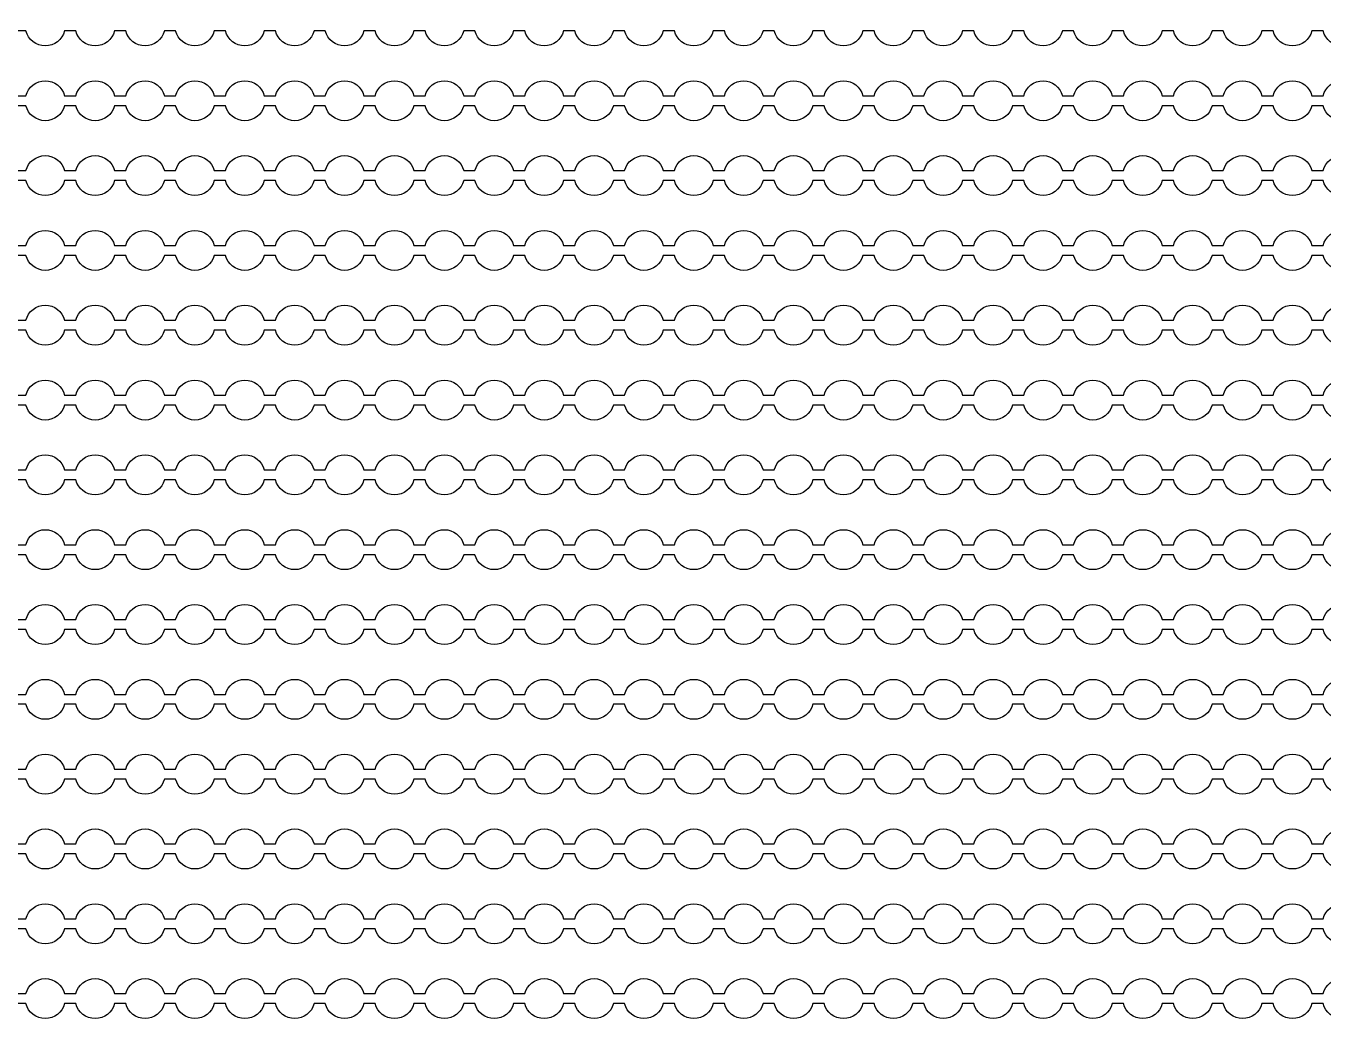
# Model space of a CAD drawing. Extents: x 4056 to 105656, y 4120 to 105720.
# Drawn here: x 62908 to 64208, y 45621 to 46634 of the extents above; entities that cross this region are included whole.
import ezdxf

# ---------------------------------------------------------------- set-up
doc = ezdxf.new("R2010")
doc.units = 13
doc.header["$MEASUREMENT"] = 0
doc.layers.add('Main Layer', color=7, linetype='Continuous', lineweight=0)

msp = doc.modelspace()

# ---------------------------------------------------------------- linework, layer by layer
for points in [[(64246.5, 46628.9, -0.774597), (64207.7, 46628.9), (64196.5, 46628.9, -0.774597), (64157.7, 46628.9), (64146.5, 46628.9, -0.774597), (64107.7, 46628.9), (64096.5, 46628.9, -0.774597), (64057.7, 46628.9), (64046.5, 46628.9, -0.774597), (64007.7, 46628.9), (63996.5, 46628.9, -0.774597), (63957.7, 46628.9), (63946.5, 46628.9, -0.774597), (63907.7, 46628.9), (63896.5, 46628.9, -0.774597), (63857.7, 46628.9), (63846.5, 46628.9, -0.774597), (63807.7, 46628.9), (63796.5, 46628.9, -0.774597), (63757.7, 46628.9), (63746.5, 46628.9, -0.774597), (63707.7, 46628.9), (63696.5, 46628.9, -0.774597), (63657.7, 46628.9), (63646.5, 46628.9, -0.774597), (63607.7, 46628.9), (63596.5, 46628.9, -0.774597), (63557.7, 46628.9), (63546.5, 46628.9, -0.774597), (63507.7, 46628.9), (63496.5, 46628.9, -0.774597), (63457.7, 46628.9), (63446.5, 46628.9, -0.774597), (63407.7, 46628.9), (63396.5, 46628.9, -0.774597), (63357.7, 46628.9), (63346.5, 46628.9, -0.774597), (63307.7, 46628.9), (63296.5, 46628.9, -0.774597), (63257.7, 46628.9), (63246.5, 46628.9, -0.774597), (63207.7, 46628.9), (63196.5, 46628.9, -0.774597), (63157.7, 46628.9), (63146.5, 46628.9, -0.774597), (63107.7, 46628.9), (63096.5, 46628.9, -0.774597), (63057.7, 46628.9), (63046.5, 46628.9, -0.774597), (63007.7, 46628.9), (62996.5, 46628.9, -0.774597), (62957.7, 46628.9), (62946.5, 46628.9, -0.774597), (62907.7, 46628.9), (62896.5, 46628.9, -0.774597)], [(62896.5, 46563.9), (62907.7, 46563.9, -0.774597), (62946.5, 46563.9), (62957.7, 46563.9, -0.774597), (62996.5, 46563.9), (63007.7, 46563.9, -0.774597), (63046.5, 46563.9), (63057.7, 46563.9, -0.774597), (63096.5, 46563.9), (63107.7, 46563.9, -0.774597), (63146.5, 46563.9), (63157.7, 46563.9, -0.774597), (63196.5, 46563.9), (63207.7, 46563.9, -0.774597), (63246.5, 46563.9), (63257.7, 46563.9, -0.774597), (63296.5, 46563.9), (63307.7, 46563.9, -0.774597), (63346.5, 46563.9), (63357.7, 46563.9, -0.774597), (63396.5, 46563.9), (63407.7, 46563.9, -0.774597), (63446.5, 46563.9), (63457.7, 46563.9, -0.774597), (63496.5, 46563.9), (63507.7, 46563.9, -0.774597), (63546.5, 46563.9), (63557.7, 46563.9, -0.774597), (63596.5, 46563.9), (63607.7, 46563.9, -0.774597), (63646.5, 46563.9), (63657.7, 46563.9, -0.774597), (63696.5, 46563.9), (63707.7, 46563.9, -0.774597), (63746.5, 46563.9), (63757.7, 46563.9, -0.774597), (63796.5, 46563.9), (63807.7, 46563.9, -0.774597), (63846.5, 46563.9), (63857.7, 46563.9, -0.774597), (63896.5, 46563.9), (63907.7, 46563.9, -0.774597), (63946.5, 46563.9), (63957.7, 46563.9, -0.774597), (63996.5, 46563.9), (64007.7, 46563.9, -0.774597), (64046.5, 46563.9), (64057.7, 46563.9, -0.774597), (64096.5, 46563.9), (64107.7, 46563.9, -0.774597), (64146.5, 46563.9), (64157.7, 46563.9, -0.774597), (64196.5, 46563.9), (64207.7, 46563.9, -0.774597), (64246.5, 46563.9)], [(64246.5, 46553.9, -0.774597), (64207.7, 46553.9), (64196.5, 46553.9, -0.774597), (64157.7, 46553.9), (64146.5, 46553.9, -0.774597), (64107.7, 46553.9), (64096.5, 46553.9, -0.774597), (64057.7, 46553.9), (64046.5, 46553.9, -0.774597), (64007.7, 46553.9), (63996.5, 46553.9, -0.774597), (63957.7, 46553.9), (63946.5, 46553.9, -0.774597), (63907.7, 46553.9), (63896.5, 46553.9, -0.774597), (63857.7, 46553.9), (63846.5, 46553.9, -0.774597), (63807.7, 46553.9), (63796.5, 46553.9, -0.774597), (63757.7, 46553.9), (63746.5, 46553.9, -0.774597), (63707.7, 46553.9), (63696.5, 46553.9, -0.774597), (63657.7, 46553.9), (63646.5, 46553.9, -0.774597), (63607.7, 46553.9), (63596.5, 46553.9, -0.774597), (63557.7, 46553.9), (63546.5, 46553.9, -0.774597), (63507.7, 46553.9), (63496.5, 46553.9, -0.774597), (63457.7, 46553.9), (63446.5, 46553.9, -0.774597), (63407.7, 46553.9), (63396.5, 46553.9, -0.774597), (63357.7, 46553.9), (63346.5, 46553.9, -0.774597), (63307.7, 46553.9), (63296.5, 46553.9, -0.774597), (63257.7, 46553.9), (63246.5, 46553.9, -0.774597), (63207.7, 46553.9), (63196.5, 46553.9, -0.774597), (63157.7, 46553.9), (63146.5, 46553.9, -0.774597), (63107.7, 46553.9), (63096.5, 46553.9, -0.774597), (63057.7, 46553.9), (63046.5, 46553.9, -0.774597), (63007.7, 46553.9), (62996.5, 46553.9, -0.774597), (62957.7, 46553.9), (62946.5, 46553.9, -0.774597), (62907.7, 46553.9), (62896.5, 46553.9, -0.774597)], [(62896.5, 46488.9), (62907.7, 46488.9, -0.774597), (62946.5, 46488.9), (62957.7, 46488.9, -0.774597), (62996.5, 46488.9), (63007.7, 46488.9, -0.774597), (63046.5, 46488.9), (63057.7, 46488.9, -0.774597), (63096.5, 46488.9), (63107.7, 46488.9, -0.774597), (63146.5, 46488.9), (63157.7, 46488.9, -0.774597), (63196.5, 46488.9), (63207.7, 46488.9, -0.774597), (63246.5, 46488.9), (63257.7, 46488.9, -0.774597), (63296.5, 46488.9), (63307.7, 46488.9, -0.774597), (63346.5, 46488.9), (63357.7, 46488.9, -0.774597), (63396.5, 46488.9), (63407.7, 46488.9, -0.774597), (63446.5, 46488.9), (63457.7, 46488.9, -0.774597), (63496.5, 46488.9), (63507.7, 46488.9, -0.774597), (63546.5, 46488.9), (63557.7, 46488.9, -0.774597), (63596.5, 46488.9), (63607.7, 46488.9, -0.774597), (63646.5, 46488.9), (63657.7, 46488.9, -0.774597), (63696.5, 46488.9), (63707.7, 46488.9, -0.774597), (63746.5, 46488.9), (63757.7, 46488.9, -0.774597), (63796.5, 46488.9), (63807.7, 46488.9, -0.774597), (63846.5, 46488.9), (63857.7, 46488.9, -0.774597), (63896.5, 46488.9), (63907.7, 46488.9, -0.774597), (63946.5, 46488.9), (63957.7, 46488.9, -0.774597), (63996.5, 46488.9), (64007.7, 46488.9, -0.774597), (64046.5, 46488.9), (64057.7, 46488.9, -0.774597), (64096.5, 46488.9), (64107.7, 46488.9, -0.774597), (64146.5, 46488.9), (64157.7, 46488.9, -0.774597), (64196.5, 46488.9), (64207.7, 46488.9, -0.774597), (64246.5, 46488.9)], [(64246.5, 46478.9, -0.774597), (64207.7, 46478.9), (64196.5, 46478.9, -0.774597), (64157.7, 46478.9), (64146.5, 46478.9, -0.774597), (64107.7, 46478.9), (64096.5, 46478.9, -0.774597), (64057.7, 46478.9), (64046.5, 46478.9, -0.774597), (64007.7, 46478.9), (63996.5, 46478.9, -0.774597), (63957.7, 46478.9), (63946.5, 46478.9, -0.774597), (63907.7, 46478.9), (63896.5, 46478.9, -0.774597), (63857.7, 46478.9), (63846.5, 46478.9, -0.774597), (63807.7, 46478.9), (63796.5, 46478.9, -0.774597), (63757.7, 46478.9), (63746.5, 46478.9, -0.774597), (63707.7, 46478.9), (63696.5, 46478.9, -0.774597), (63657.7, 46478.9), (63646.5, 46478.9, -0.774597), (63607.7, 46478.9), (63596.5, 46478.9, -0.774597), (63557.7, 46478.9), (63546.5, 46478.9, -0.774597), (63507.7, 46478.9), (63496.5, 46478.9, -0.774597), (63457.7, 46478.9), (63446.5, 46478.9, -0.774597), (63407.7, 46478.9), (63396.5, 46478.9, -0.774597), (63357.7, 46478.9), (63346.5, 46478.9, -0.774597), (63307.7, 46478.9), (63296.5, 46478.9, -0.774597), (63257.7, 46478.9), (63246.5, 46478.9, -0.774597), (63207.7, 46478.9), (63196.5, 46478.9, -0.774597), (63157.7, 46478.9), (63146.5, 46478.9, -0.774597), (63107.7, 46478.9), (63096.5, 46478.9, -0.774597), (63057.7, 46478.9), (63046.5, 46478.9, -0.774597), (63007.7, 46478.9), (62996.5, 46478.9, -0.774597), (62957.7, 46478.9), (62946.5, 46478.9, -0.774597), (62907.7, 46478.9), (62896.5, 46478.9, -0.774597)], [(62896.5, 46413.9), (62907.7, 46413.9, -0.774597), (62946.5, 46413.9), (62957.7, 46413.9, -0.774597), (62996.5, 46413.9), (63007.7, 46413.9, -0.774597), (63046.5, 46413.9), (63057.7, 46413.9, -0.774597), (63096.5, 46413.9), (63107.7, 46413.9, -0.774597), (63146.5, 46413.9), (63157.7, 46413.9, -0.774597), (63196.5, 46413.9), (63207.7, 46413.9, -0.774597), (63246.5, 46413.9), (63257.7, 46413.9, -0.774597), (63296.5, 46413.9), (63307.7, 46413.9, -0.774597), (63346.5, 46413.9), (63357.7, 46413.9, -0.774597), (63396.5, 46413.9), (63407.7, 46413.9, -0.774597), (63446.5, 46413.9), (63457.7, 46413.9, -0.774597), (63496.5, 46413.9), (63507.7, 46413.9, -0.774597), (63546.5, 46413.9), (63557.7, 46413.9, -0.774597), (63596.5, 46413.9), (63607.7, 46413.9, -0.774597), (63646.5, 46413.9), (63657.7, 46413.9, -0.774597), (63696.5, 46413.9), (63707.7, 46413.9, -0.774597), (63746.5, 46413.9), (63757.7, 46413.9, -0.774597), (63796.5, 46413.9), (63807.7, 46413.9, -0.774597), (63846.5, 46413.9), (63857.7, 46413.9, -0.774597), (63896.5, 46413.9), (63907.7, 46413.9, -0.774597), (63946.5, 46413.9), (63957.7, 46413.9, -0.774597), (63996.5, 46413.9), (64007.7, 46413.9, -0.774597), (64046.5, 46413.9), (64057.7, 46413.9, -0.774597), (64096.5, 46413.9), (64107.7, 46413.9, -0.774597), (64146.5, 46413.9), (64157.7, 46413.9, -0.774597), (64196.5, 46413.9), (64207.7, 46413.9, -0.774597), (64246.5, 46413.9)], [(64246.5, 46403.9, -0.774597), (64207.7, 46403.9), (64196.5, 46403.9, -0.774597), (64157.7, 46403.9), (64146.5, 46403.9, -0.774597), (64107.7, 46403.9), (64096.5, 46403.9, -0.774597), (64057.7, 46403.9), (64046.5, 46403.9, -0.774597), (64007.7, 46403.9), (63996.5, 46403.9, -0.774597), (63957.7, 46403.9), (63946.5, 46403.9, -0.774597), (63907.7, 46403.9), (63896.5, 46403.9, -0.774597), (63857.7, 46403.9), (63846.5, 46403.9, -0.774597), (63807.7, 46403.9), (63796.5, 46403.9, -0.774597), (63757.7, 46403.9), (63746.5, 46403.9, -0.774597), (63707.7, 46403.9), (63696.5, 46403.9, -0.774597), (63657.7, 46403.9), (63646.5, 46403.9, -0.774597), (63607.7, 46403.9), (63596.5, 46403.9, -0.774597), (63557.7, 46403.9), (63546.5, 46403.9, -0.774597), (63507.7, 46403.9), (63496.5, 46403.9, -0.774597), (63457.7, 46403.9), (63446.5, 46403.9, -0.774597), (63407.7, 46403.9), (63396.5, 46403.9, -0.774597), (63357.7, 46403.9), (63346.5, 46403.9, -0.774597), (63307.7, 46403.9), (63296.5, 46403.9, -0.774597), (63257.7, 46403.9), (63246.5, 46403.9, -0.774597), (63207.7, 46403.9), (63196.5, 46403.9, -0.774597), (63157.7, 46403.9), (63146.5, 46403.9, -0.774597), (63107.7, 46403.9), (63096.5, 46403.9, -0.774597), (63057.7, 46403.9), (63046.5, 46403.9, -0.774597), (63007.7, 46403.9), (62996.5, 46403.9, -0.774597), (62957.7, 46403.9), (62946.5, 46403.9, -0.774597), (62907.7, 46403.9), (62896.5, 46403.9, -0.774597)], [(62896.5, 46338.9), (62907.7, 46338.9, -0.774597), (62946.5, 46338.9), (62957.7, 46338.9, -0.774597), (62996.5, 46338.9), (63007.7, 46338.9, -0.774597), (63046.5, 46338.9), (63057.7, 46338.9, -0.774597), (63096.5, 46338.9), (63107.7, 46338.9, -0.774597), (63146.5, 46338.9), (63157.7, 46338.9, -0.774597), (63196.5, 46338.9), (63207.7, 46338.9, -0.774597), (63246.5, 46338.9), (63257.7, 46338.9, -0.774597), (63296.5, 46338.9), (63307.7, 46338.9, -0.774597), (63346.5, 46338.9), (63357.7, 46338.9, -0.774597), (63396.5, 46338.9), (63407.7, 46338.9, -0.774597), (63446.5, 46338.9), (63457.7, 46338.9, -0.774597), (63496.5, 46338.9), (63507.7, 46338.9, -0.774597), (63546.5, 46338.9), (63557.7, 46338.9, -0.774597), (63596.5, 46338.9), (63607.7, 46338.9, -0.774597), (63646.5, 46338.9), (63657.7, 46338.9, -0.774597), (63696.5, 46338.9), (63707.7, 46338.9, -0.774597), (63746.5, 46338.9), (63757.7, 46338.9, -0.774597), (63796.5, 46338.9), (63807.7, 46338.9, -0.774597), (63846.5, 46338.9), (63857.7, 46338.9, -0.774597), (63896.5, 46338.9), (63907.7, 46338.9, -0.774597), (63946.5, 46338.9), (63957.7, 46338.9, -0.774597), (63996.5, 46338.9), (64007.7, 46338.9, -0.774597), (64046.5, 46338.9), (64057.7, 46338.9, -0.774597), (64096.5, 46338.9), (64107.7, 46338.9, -0.774597), (64146.5, 46338.9), (64157.7, 46338.9, -0.774597), (64196.5, 46338.9), (64207.7, 46338.9, -0.774597), (64246.5, 46338.9)], [(64246.5, 46328.9, -0.774597), (64207.7, 46328.9), (64196.5, 46328.9, -0.774597), (64157.7, 46328.9), (64146.5, 46328.9, -0.774597), (64107.7, 46328.9), (64096.5, 46328.9, -0.774597), (64057.7, 46328.9), (64046.5, 46328.9, -0.774597), (64007.7, 46328.9), (63996.5, 46328.9, -0.774597), (63957.7, 46328.9), (63946.5, 46328.9, -0.774597), (63907.7, 46328.9), (63896.5, 46328.9, -0.774597), (63857.7, 46328.9), (63846.5, 46328.9, -0.774597), (63807.7, 46328.9), (63796.5, 46328.9, -0.774597), (63757.7, 46328.9), (63746.5, 46328.9, -0.774597), (63707.7, 46328.9), (63696.5, 46328.9, -0.774597), (63657.7, 46328.9), (63646.5, 46328.9, -0.774597), (63607.7, 46328.9), (63596.5, 46328.9, -0.774597), (63557.7, 46328.9), (63546.5, 46328.9, -0.774597), (63507.7, 46328.9), (63496.5, 46328.9, -0.774597), (63457.7, 46328.9), (63446.5, 46328.9, -0.774597), (63407.7, 46328.9), (63396.5, 46328.9, -0.774597), (63357.7, 46328.9), (63346.5, 46328.9, -0.774597), (63307.7, 46328.9), (63296.5, 46328.9, -0.774597), (63257.7, 46328.9), (63246.5, 46328.9, -0.774597), (63207.7, 46328.9), (63196.5, 46328.9, -0.774597), (63157.7, 46328.9), (63146.5, 46328.9, -0.774597), (63107.7, 46328.9), (63096.5, 46328.9, -0.774597), (63057.7, 46328.9), (63046.5, 46328.9, -0.774597), (63007.7, 46328.9), (62996.5, 46328.9, -0.774597), (62957.7, 46328.9), (62946.5, 46328.9, -0.774597), (62907.7, 46328.9), (62896.5, 46328.9, -0.774597)], [(62896.5, 46263.9), (62907.7, 46263.9, -0.774597), (62946.5, 46263.9), (62957.7, 46263.9, -0.774597), (62996.5, 46263.9), (63007.7, 46263.9, -0.774597), (63046.5, 46263.9), (63057.7, 46263.9, -0.774597), (63096.5, 46263.9), (63107.7, 46263.9, -0.774597), (63146.5, 46263.9), (63157.7, 46263.9, -0.774597), (63196.5, 46263.9), (63207.7, 46263.9, -0.774597), (63246.5, 46263.9), (63257.7, 46263.9, -0.774597), (63296.5, 46263.9), (63307.7, 46263.9, -0.774597), (63346.5, 46263.9), (63357.7, 46263.9, -0.774597), (63396.5, 46263.9), (63407.7, 46263.9, -0.774597), (63446.5, 46263.9), (63457.7, 46263.9, -0.774597), (63496.5, 46263.9), (63507.7, 46263.9, -0.774597), (63546.5, 46263.9), (63557.7, 46263.9, -0.774597), (63596.5, 46263.9), (63607.7, 46263.9, -0.774597), (63646.5, 46263.9), (63657.7, 46263.9, -0.774597), (63696.5, 46263.9), (63707.7, 46263.9, -0.774597), (63746.5, 46263.9), (63757.7, 46263.9, -0.774597), (63796.5, 46263.9), (63807.7, 46263.9, -0.774597), (63846.5, 46263.9), (63857.7, 46263.9, -0.774597), (63896.5, 46263.9), (63907.7, 46263.9, -0.774597), (63946.5, 46263.9), (63957.7, 46263.9, -0.774597), (63996.5, 46263.9), (64007.7, 46263.9, -0.774597), (64046.5, 46263.9), (64057.7, 46263.9, -0.774597), (64096.5, 46263.9), (64107.7, 46263.9, -0.774597), (64146.5, 46263.9), (64157.7, 46263.9, -0.774597), (64196.5, 46263.9), (64207.7, 46263.9, -0.774597), (64246.5, 46263.9)], [(64246.5, 46253.9, -0.774597), (64207.7, 46253.9), (64196.5, 46253.9, -0.774597), (64157.7, 46253.9), (64146.5, 46253.9, -0.774597), (64107.7, 46253.9), (64096.5, 46253.9, -0.774597), (64057.7, 46253.9), (64046.5, 46253.9, -0.774597), (64007.7, 46253.9), (63996.5, 46253.9, -0.774597), (63957.7, 46253.9), (63946.5, 46253.9, -0.774597), (63907.7, 46253.9), (63896.5, 46253.9, -0.774597), (63857.7, 46253.9), (63846.5, 46253.9, -0.774597), (63807.7, 46253.9), (63796.5, 46253.9, -0.774597), (63757.7, 46253.9), (63746.5, 46253.9, -0.774597), (63707.7, 46253.9), (63696.5, 46253.9, -0.774597), (63657.7, 46253.9), (63646.5, 46253.9, -0.774597), (63607.7, 46253.9), (63596.5, 46253.9, -0.774597), (63557.7, 46253.9), (63546.5, 46253.9, -0.774597), (63507.7, 46253.9), (63496.5, 46253.9, -0.774597), (63457.7, 46253.9), (63446.5, 46253.9, -0.774597), (63407.7, 46253.9), (63396.5, 46253.9, -0.774597), (63357.7, 46253.9), (63346.5, 46253.9, -0.774597), (63307.7, 46253.9), (63296.5, 46253.9, -0.774597), (63257.7, 46253.9), (63246.5, 46253.9, -0.774597), (63207.7, 46253.9), (63196.5, 46253.9, -0.774597), (63157.7, 46253.9), (63146.5, 46253.9, -0.774597), (63107.7, 46253.9), (63096.5, 46253.9, -0.774597), (63057.7, 46253.9), (63046.5, 46253.9, -0.774597), (63007.7, 46253.9), (62996.5, 46253.9, -0.774597), (62957.7, 46253.9), (62946.5, 46253.9, -0.774597), (62907.7, 46253.9), (62896.5, 46253.9, -0.774597)], [(62896.5, 46188.9), (62907.7, 46188.9, -0.774597), (62946.5, 46188.9), (62957.7, 46188.9, -0.774597), (62996.5, 46188.9), (63007.7, 46188.9, -0.774597), (63046.5, 46188.9), (63057.7, 46188.9, -0.774597), (63096.5, 46188.9), (63107.7, 46188.9, -0.774597), (63146.5, 46188.9), (63157.7, 46188.9, -0.774597), (63196.5, 46188.9), (63207.7, 46188.9, -0.774597), (63246.5, 46188.9), (63257.7, 46188.9, -0.774597), (63296.5, 46188.9), (63307.7, 46188.9, -0.774597), (63346.5, 46188.9), (63357.7, 46188.9, -0.774597), (63396.5, 46188.9), (63407.7, 46188.9, -0.774597), (63446.5, 46188.9), (63457.7, 46188.9, -0.774597), (63496.5, 46188.9), (63507.7, 46188.9, -0.774597), (63546.5, 46188.9), (63557.7, 46188.9, -0.774597), (63596.5, 46188.9), (63607.7, 46188.9, -0.774597), (63646.5, 46188.9), (63657.7, 46188.9, -0.774597), (63696.5, 46188.9), (63707.7, 46188.9, -0.774597), (63746.5, 46188.9), (63757.7, 46188.9, -0.774597), (63796.5, 46188.9), (63807.7, 46188.9, -0.774597), (63846.5, 46188.9), (63857.7, 46188.9, -0.774597), (63896.5, 46188.9), (63907.7, 46188.9, -0.774597), (63946.5, 46188.9), (63957.7, 46188.9, -0.774597), (63996.5, 46188.9), (64007.7, 46188.9, -0.774597), (64046.5, 46188.9), (64057.7, 46188.9, -0.774597), (64096.5, 46188.9), (64107.7, 46188.9, -0.774597), (64146.5, 46188.9), (64157.7, 46188.9, -0.774597), (64196.5, 46188.9), (64207.7, 46188.9, -0.774597), (64246.5, 46188.9)], [(64246.5, 46178.9, -0.774597), (64207.7, 46178.9), (64196.5, 46178.9, -0.774597), (64157.7, 46178.9), (64146.5, 46178.9, -0.774597), (64107.7, 46178.9), (64096.5, 46178.9, -0.774597), (64057.7, 46178.9), (64046.5, 46178.9, -0.774597), (64007.7, 46178.9), (63996.5, 46178.9, -0.774597), (63957.7, 46178.9), (63946.5, 46178.9, -0.774597), (63907.7, 46178.9), (63896.5, 46178.9, -0.774597), (63857.7, 46178.9), (63846.5, 46178.9, -0.774597), (63807.7, 46178.9), (63796.5, 46178.9, -0.774597), (63757.7, 46178.9), (63746.5, 46178.9, -0.774597), (63707.7, 46178.9), (63696.5, 46178.9, -0.774597), (63657.7, 46178.9), (63646.5, 46178.9, -0.774597), (63607.7, 46178.9), (63596.5, 46178.9, -0.774597), (63557.7, 46178.9), (63546.5, 46178.9, -0.774597), (63507.7, 46178.9), (63496.5, 46178.9, -0.774597), (63457.7, 46178.9), (63446.5, 46178.9, -0.774597), (63407.7, 46178.9), (63396.5, 46178.9, -0.774597), (63357.7, 46178.9), (63346.5, 46178.9, -0.774597), (63307.7, 46178.9), (63296.5, 46178.9, -0.774597), (63257.7, 46178.9), (63246.5, 46178.9, -0.774597), (63207.7, 46178.9), (63196.5, 46178.9, -0.774597), (63157.7, 46178.9), (63146.5, 46178.9, -0.774597), (63107.7, 46178.9), (63096.5, 46178.9, -0.774597), (63057.7, 46178.9), (63046.5, 46178.9, -0.774597), (63007.7, 46178.9), (62996.5, 46178.9, -0.774597), (62957.7, 46178.9), (62946.5, 46178.9, -0.774597), (62907.7, 46178.9), (62896.5, 46178.9, -0.774597)], [(62896.5, 46113.9), (62907.7, 46113.9, -0.774597), (62946.5, 46113.9), (62957.7, 46113.9, -0.774597), (62996.5, 46113.9), (63007.7, 46113.9, -0.774597), (63046.5, 46113.9), (63057.7, 46113.9, -0.774597), (63096.5, 46113.9), (63107.7, 46113.9, -0.774597), (63146.5, 46113.9), (63157.7, 46113.9, -0.774597), (63196.5, 46113.9), (63207.7, 46113.9, -0.774597), (63246.5, 46113.9), (63257.7, 46113.9, -0.774597), (63296.5, 46113.9), (63307.7, 46113.9, -0.774597), (63346.5, 46113.9), (63357.7, 46113.9, -0.774597), (63396.5, 46113.9), (63407.7, 46113.9, -0.774597), (63446.5, 46113.9), (63457.7, 46113.9, -0.774597), (63496.5, 46113.9), (63507.7, 46113.9, -0.774597), (63546.5, 46113.9), (63557.7, 46113.9, -0.774597), (63596.5, 46113.9), (63607.7, 46113.9, -0.774597), (63646.5, 46113.9), (63657.7, 46113.9, -0.774597), (63696.5, 46113.9), (63707.7, 46113.9, -0.774597), (63746.5, 46113.9), (63757.7, 46113.9, -0.774597), (63796.5, 46113.9), (63807.7, 46113.9, -0.774597), (63846.5, 46113.9), (63857.7, 46113.9, -0.774597), (63896.5, 46113.9), (63907.7, 46113.9, -0.774597), (63946.5, 46113.9), (63957.7, 46113.9, -0.774597), (63996.5, 46113.9), (64007.7, 46113.9, -0.774597), (64046.5, 46113.9), (64057.7, 46113.9, -0.774597), (64096.5, 46113.9), (64107.7, 46113.9, -0.774597), (64146.5, 46113.9), (64157.7, 46113.9, -0.774597), (64196.5, 46113.9), (64207.7, 46113.9, -0.774597), (64246.5, 46113.9)], [(64246.5, 46103.9, -0.774597), (64207.7, 46103.9), (64196.5, 46103.9, -0.774597), (64157.7, 46103.9), (64146.5, 46103.9, -0.774597), (64107.7, 46103.9), (64096.5, 46103.9, -0.774597), (64057.7, 46103.9), (64046.5, 46103.9, -0.774597), (64007.7, 46103.9), (63996.5, 46103.9, -0.774597), (63957.7, 46103.9), (63946.5, 46103.9, -0.774597), (63907.7, 46103.9), (63896.5, 46103.9, -0.774597), (63857.7, 46103.9), (63846.5, 46103.9, -0.774597), (63807.7, 46103.9), (63796.5, 46103.9, -0.774597), (63757.7, 46103.9), (63746.5, 46103.9, -0.774597), (63707.7, 46103.9), (63696.5, 46103.9, -0.774597), (63657.7, 46103.9), (63646.5, 46103.9, -0.774597), (63607.7, 46103.9), (63596.5, 46103.9, -0.774597), (63557.7, 46103.9), (63546.5, 46103.9, -0.774597), (63507.7, 46103.9), (63496.5, 46103.9, -0.774597), (63457.7, 46103.9), (63446.5, 46103.9, -0.774597), (63407.7, 46103.9), (63396.5, 46103.9, -0.774597), (63357.7, 46103.9), (63346.5, 46103.9, -0.774597), (63307.7, 46103.9), (63296.5, 46103.9, -0.774597), (63257.7, 46103.9), (63246.5, 46103.9, -0.774597), (63207.7, 46103.9), (63196.5, 46103.9, -0.774597), (63157.7, 46103.9), (63146.5, 46103.9, -0.774597), (63107.7, 46103.9), (63096.5, 46103.9, -0.774597), (63057.7, 46103.9), (63046.5, 46103.9, -0.774597), (63007.7, 46103.9), (62996.5, 46103.9, -0.774597), (62957.7, 46103.9), (62946.5, 46103.9, -0.774597), (62907.7, 46103.9), (62896.5, 46103.9, -0.774597)], [(62896.5, 46038.9), (62907.7, 46038.9, -0.774597), (62946.5, 46038.9), (62957.7, 46038.9, -0.774597), (62996.5, 46038.9), (63007.7, 46038.9, -0.774597), (63046.5, 46038.9), (63057.7, 46038.9, -0.774597), (63096.5, 46038.9), (63107.7, 46038.9, -0.774597), (63146.5, 46038.9), (63157.7, 46038.9, -0.774597), (63196.5, 46038.9), (63207.7, 46038.9, -0.774597), (63246.5, 46038.9), (63257.7, 46038.9, -0.774597), (63296.5, 46038.9), (63307.7, 46038.9, -0.774597), (63346.5, 46038.9), (63357.7, 46038.9, -0.774597), (63396.5, 46038.9), (63407.7, 46038.9, -0.774597), (63446.5, 46038.9), (63457.7, 46038.9, -0.774597), (63496.5, 46038.9), (63507.7, 46038.9, -0.774597), (63546.5, 46038.9), (63557.7, 46038.9, -0.774597), (63596.5, 46038.9), (63607.7, 46038.9, -0.774597), (63646.5, 46038.9), (63657.7, 46038.9, -0.774597), (63696.5, 46038.9), (63707.7, 46038.9, -0.774597), (63746.5, 46038.9), (63757.7, 46038.9, -0.774597), (63796.5, 46038.9), (63807.7, 46038.9, -0.774597), (63846.5, 46038.9), (63857.7, 46038.9, -0.774597), (63896.5, 46038.9), (63907.7, 46038.9, -0.774597), (63946.5, 46038.9), (63957.7, 46038.9, -0.774597), (63996.5, 46038.9), (64007.7, 46038.9, -0.774597), (64046.5, 46038.9), (64057.7, 46038.9, -0.774597), (64096.5, 46038.9), (64107.7, 46038.9, -0.774597), (64146.5, 46038.9), (64157.7, 46038.9, -0.774597), (64196.5, 46038.9), (64207.7, 46038.9, -0.774597), (64246.5, 46038.9)], [(64246.5, 46028.9, -0.774597), (64207.7, 46028.9), (64196.5, 46028.9, -0.774597), (64157.7, 46028.9), (64146.5, 46028.9, -0.774597), (64107.7, 46028.9), (64096.5, 46028.9, -0.774597), (64057.7, 46028.9), (64046.5, 46028.9, -0.774597), (64007.7, 46028.9), (63996.5, 46028.9, -0.774597), (63957.7, 46028.9), (63946.5, 46028.9, -0.774597), (63907.7, 46028.9), (63896.5, 46028.9, -0.774597), (63857.7, 46028.9), (63846.5, 46028.9, -0.774597), (63807.7, 46028.9), (63796.5, 46028.9, -0.774597), (63757.7, 46028.9), (63746.5, 46028.9, -0.774597), (63707.7, 46028.9), (63696.5, 46028.9, -0.774597), (63657.7, 46028.9), (63646.5, 46028.9, -0.774597), (63607.7, 46028.9), (63596.5, 46028.9, -0.774597), (63557.7, 46028.9), (63546.5, 46028.9, -0.774597), (63507.7, 46028.9), (63496.5, 46028.9, -0.774597), (63457.7, 46028.9), (63446.5, 46028.9, -0.774597), (63407.7, 46028.9), (63396.5, 46028.9, -0.774597), (63357.7, 46028.9), (63346.5, 46028.9, -0.774597), (63307.7, 46028.9), (63296.5, 46028.9, -0.774597), (63257.7, 46028.9), (63246.5, 46028.9, -0.774597), (63207.7, 46028.9), (63196.5, 46028.9, -0.774597), (63157.7, 46028.9), (63146.5, 46028.9, -0.774597), (63107.7, 46028.9), (63096.5, 46028.9, -0.774597), (63057.7, 46028.9), (63046.5, 46028.9, -0.774597), (63007.7, 46028.9), (62996.5, 46028.9, -0.774597), (62957.7, 46028.9), (62946.5, 46028.9, -0.774597), (62907.7, 46028.9), (62896.5, 46028.9, -0.774597)], [(62896.5, 45963.9), (62907.7, 45963.9, -0.774597), (62946.5, 45963.9), (62957.7, 45963.9, -0.774597), (62996.5, 45963.9), (63007.7, 45963.9, -0.774597), (63046.5, 45963.9), (63057.7, 45963.9, -0.774597), (63096.5, 45963.9), (63107.7, 45963.9, -0.774597), (63146.5, 45963.9), (63157.7, 45963.9, -0.774597), (63196.5, 45963.9), (63207.7, 45963.9, -0.774597), (63246.5, 45963.9), (63257.7, 45963.9, -0.774597), (63296.5, 45963.9), (63307.7, 45963.9, -0.774597), (63346.5, 45963.9), (63357.7, 45963.9, -0.774597), (63396.5, 45963.9), (63407.7, 45963.9, -0.774597), (63446.5, 45963.9), (63457.7, 45963.9, -0.774597), (63496.5, 45963.9), (63507.7, 45963.9, -0.774597), (63546.5, 45963.9), (63557.7, 45963.9, -0.774597), (63596.5, 45963.9), (63607.7, 45963.9, -0.774597), (63646.5, 45963.9), (63657.7, 45963.9, -0.774597), (63696.5, 45963.9), (63707.7, 45963.9, -0.774597), (63746.5, 45963.9), (63757.7, 45963.9, -0.774597), (63796.5, 45963.9), (63807.7, 45963.9, -0.774597), (63846.5, 45963.9), (63857.7, 45963.9, -0.774597), (63896.5, 45963.9), (63907.7, 45963.9, -0.774597), (63946.5, 45963.9), (63957.7, 45963.9, -0.774597), (63996.5, 45963.9), (64007.7, 45963.9, -0.774597), (64046.5, 45963.9), (64057.7, 45963.9, -0.774597), (64096.5, 45963.9), (64107.7, 45963.9, -0.774597), (64146.5, 45963.9), (64157.7, 45963.9, -0.774597), (64196.5, 45963.9), (64207.7, 45963.9, -0.774597), (64246.5, 45963.9)], [(64246.5, 45953.9, -0.774597), (64207.7, 45953.9), (64196.5, 45953.9, -0.774597), (64157.7, 45953.9), (64146.5, 45953.9, -0.774597), (64107.7, 45953.9), (64096.5, 45953.9, -0.774597), (64057.7, 45953.9), (64046.5, 45953.9, -0.774597), (64007.7, 45953.9), (63996.5, 45953.9, -0.774597), (63957.7, 45953.9), (63946.5, 45953.9, -0.774597), (63907.7, 45953.9), (63896.5, 45953.9, -0.774597), (63857.7, 45953.9), (63846.5, 45953.9, -0.774597), (63807.7, 45953.9), (63796.5, 45953.9, -0.774597), (63757.7, 45953.9), (63746.5, 45953.9, -0.774597), (63707.7, 45953.9), (63696.5, 45953.9, -0.774597), (63657.7, 45953.9), (63646.5, 45953.9, -0.774597), (63607.7, 45953.9), (63596.5, 45953.9, -0.774597), (63557.7, 45953.9), (63546.5, 45953.9, -0.774597), (63507.7, 45953.9), (63496.5, 45953.9, -0.774597), (63457.7, 45953.9), (63446.5, 45953.9, -0.774597), (63407.7, 45953.9), (63396.5, 45953.9, -0.774597), (63357.7, 45953.9), (63346.5, 45953.9, -0.774597), (63307.7, 45953.9), (63296.5, 45953.9, -0.774597), (63257.7, 45953.9), (63246.5, 45953.9, -0.774597), (63207.7, 45953.9), (63196.5, 45953.9, -0.774597), (63157.7, 45953.9), (63146.5, 45953.9, -0.774597), (63107.7, 45953.9), (63096.5, 45953.9, -0.774597), (63057.7, 45953.9), (63046.5, 45953.9, -0.774597), (63007.7, 45953.9), (62996.5, 45953.9, -0.774597), (62957.7, 45953.9), (62946.5, 45953.9, -0.774597), (62907.7, 45953.9), (62896.5, 45953.9, -0.774597)], [(62896.5, 45888.9), (62907.7, 45888.9, -0.774597), (62946.5, 45888.9), (62957.7, 45888.9, -0.774597), (62996.5, 45888.9), (63007.7, 45888.9, -0.774597), (63046.5, 45888.9), (63057.7, 45888.9, -0.774597), (63096.5, 45888.9), (63107.7, 45888.9, -0.774597), (63146.5, 45888.9), (63157.7, 45888.9, -0.774597), (63196.5, 45888.9), (63207.7, 45888.9, -0.774597), (63246.5, 45888.9), (63257.7, 45888.9, -0.774597), (63296.5, 45888.9), (63307.7, 45888.9, -0.774597), (63346.5, 45888.9), (63357.7, 45888.9, -0.774597), (63396.5, 45888.9), (63407.7, 45888.9, -0.774597), (63446.5, 45888.9), (63457.7, 45888.9, -0.774597), (63496.5, 45888.9), (63507.7, 45888.9, -0.774597), (63546.5, 45888.9), (63557.7, 45888.9, -0.774597), (63596.5, 45888.9), (63607.7, 45888.9, -0.774597), (63646.5, 45888.9), (63657.7, 45888.9, -0.774597), (63696.5, 45888.9), (63707.7, 45888.9, -0.774597), (63746.5, 45888.9), (63757.7, 45888.9, -0.774597), (63796.5, 45888.9), (63807.7, 45888.9, -0.774597), (63846.5, 45888.9), (63857.7, 45888.9, -0.774597), (63896.5, 45888.9), (63907.7, 45888.9, -0.774597), (63946.5, 45888.9), (63957.7, 45888.9, -0.774597), (63996.5, 45888.9), (64007.7, 45888.9, -0.774597), (64046.5, 45888.9), (64057.7, 45888.9, -0.774597), (64096.5, 45888.9), (64107.7, 45888.9, -0.774597), (64146.5, 45888.9), (64157.7, 45888.9, -0.774597), (64196.5, 45888.9), (64207.7, 45888.9, -0.774597), (64246.5, 45888.9)], [(64246.5, 45878.9, -0.774597), (64207.7, 45878.9), (64196.5, 45878.9, -0.774597), (64157.7, 45878.9), (64146.5, 45878.9, -0.774597), (64107.7, 45878.9), (64096.5, 45878.9, -0.774597), (64057.7, 45878.9), (64046.5, 45878.9, -0.774597), (64007.7, 45878.9), (63996.5, 45878.9, -0.774597), (63957.7, 45878.9), (63946.5, 45878.9, -0.774597), (63907.7, 45878.9), (63896.5, 45878.9, -0.774597), (63857.7, 45878.9), (63846.5, 45878.9, -0.774597), (63807.7, 45878.9), (63796.5, 45878.9, -0.774597), (63757.7, 45878.9), (63746.5, 45878.9, -0.774597), (63707.7, 45878.9), (63696.5, 45878.9, -0.774597), (63657.7, 45878.9), (63646.5, 45878.9, -0.774597), (63607.7, 45878.9), (63596.5, 45878.9, -0.774597), (63557.7, 45878.9), (63546.5, 45878.9, -0.774597), (63507.7, 45878.9), (63496.5, 45878.9, -0.774597), (63457.7, 45878.9), (63446.5, 45878.9, -0.774597), (63407.7, 45878.9), (63396.5, 45878.9, -0.774597), (63357.7, 45878.9), (63346.5, 45878.9, -0.774597), (63307.7, 45878.9), (63296.5, 45878.9, -0.774597), (63257.7, 45878.9), (63246.5, 45878.9, -0.774597), (63207.7, 45878.9), (63196.5, 45878.9, -0.774597), (63157.7, 45878.9), (63146.5, 45878.9, -0.774597), (63107.7, 45878.9), (63096.5, 45878.9, -0.774597), (63057.7, 45878.9), (63046.5, 45878.9, -0.774597), (63007.7, 45878.9), (62996.5, 45878.9, -0.774597), (62957.7, 45878.9), (62946.5, 45878.9, -0.774597), (62907.7, 45878.9), (62896.5, 45878.9, -0.774597)], [(62896.5, 45813.9), (62907.7, 45813.9, -0.774597), (62946.5, 45813.9), (62957.7, 45813.9, -0.774597), (62996.5, 45813.9), (63007.7, 45813.9, -0.774597), (63046.5, 45813.9), (63057.7, 45813.9, -0.774597), (63096.5, 45813.9), (63107.7, 45813.9, -0.774597), (63146.5, 45813.9), (63157.7, 45813.9, -0.774597), (63196.5, 45813.9), (63207.7, 45813.9, -0.774597), (63246.5, 45813.9), (63257.7, 45813.9, -0.774597), (63296.5, 45813.9), (63307.7, 45813.9, -0.774597), (63346.5, 45813.9), (63357.7, 45813.9, -0.774597), (63396.5, 45813.9), (63407.7, 45813.9, -0.774597), (63446.5, 45813.9), (63457.7, 45813.9, -0.774597), (63496.5, 45813.9), (63507.7, 45813.9, -0.774597), (63546.5, 45813.9), (63557.7, 45813.9, -0.774597), (63596.5, 45813.9), (63607.7, 45813.9, -0.774597), (63646.5, 45813.9), (63657.7, 45813.9, -0.774597), (63696.5, 45813.9), (63707.7, 45813.9, -0.774597), (63746.5, 45813.9), (63757.7, 45813.9, -0.774597), (63796.5, 45813.9), (63807.7, 45813.9, -0.774597), (63846.5, 45813.9), (63857.7, 45813.9, -0.774597), (63896.5, 45813.9), (63907.7, 45813.9, -0.774597), (63946.5, 45813.9), (63957.7, 45813.9, -0.774597), (63996.5, 45813.9), (64007.7, 45813.9, -0.774597), (64046.5, 45813.9), (64057.7, 45813.9, -0.774597), (64096.5, 45813.9), (64107.7, 45813.9, -0.774597), (64146.5, 45813.9), (64157.7, 45813.9, -0.774597), (64196.5, 45813.9), (64207.7, 45813.9, -0.774597), (64246.5, 45813.9)], [(64246.5, 45803.9, -0.774597), (64207.7, 45803.9), (64196.5, 45803.9, -0.774597), (64157.7, 45803.9), (64146.5, 45803.9, -0.774597), (64107.7, 45803.9), (64096.5, 45803.9, -0.774597), (64057.7, 45803.9), (64046.5, 45803.9, -0.774597), (64007.7, 45803.9), (63996.5, 45803.9, -0.774597), (63957.7, 45803.9), (63946.5, 45803.9, -0.774597), (63907.7, 45803.9), (63896.5, 45803.9, -0.774597), (63857.7, 45803.9), (63846.5, 45803.9, -0.774597), (63807.7, 45803.9), (63796.5, 45803.9, -0.774597), (63757.7, 45803.9), (63746.5, 45803.9, -0.774597), (63707.7, 45803.9), (63696.5, 45803.9, -0.774597), (63657.7, 45803.9), (63646.5, 45803.9, -0.774597), (63607.7, 45803.9), (63596.5, 45803.9, -0.774597), (63557.7, 45803.9), (63546.5, 45803.9, -0.774597), (63507.7, 45803.9), (63496.5, 45803.9, -0.774597), (63457.7, 45803.9), (63446.5, 45803.9, -0.774597), (63407.7, 45803.9), (63396.5, 45803.9, -0.774597), (63357.7, 45803.9), (63346.5, 45803.9, -0.774597), (63307.7, 45803.9), (63296.5, 45803.9, -0.774597), (63257.7, 45803.9), (63246.5, 45803.9, -0.774597), (63207.7, 45803.9), (63196.5, 45803.9, -0.774597), (63157.7, 45803.9), (63146.5, 45803.9, -0.774597), (63107.7, 45803.9), (63096.5, 45803.9, -0.774597), (63057.7, 45803.9), (63046.5, 45803.9, -0.774597), (63007.7, 45803.9), (62996.5, 45803.9, -0.774597), (62957.7, 45803.9), (62946.5, 45803.9, -0.774597), (62907.7, 45803.9), (62896.5, 45803.9, -0.774597)], [(62896.5, 45738.9), (62907.7, 45738.9, -0.774597), (62946.5, 45738.9), (62957.7, 45738.9, -0.774597), (62996.5, 45738.9), (63007.7, 45738.9, -0.774597), (63046.5, 45738.9), (63057.7, 45738.9, -0.774597), (63096.5, 45738.9), (63107.7, 45738.9, -0.774597), (63146.5, 45738.9), (63157.7, 45738.9, -0.774597), (63196.5, 45738.9), (63207.7, 45738.9, -0.774597), (63246.5, 45738.9), (63257.7, 45738.9, -0.774597), (63296.5, 45738.9), (63307.7, 45738.9, -0.774597), (63346.5, 45738.9), (63357.7, 45738.9, -0.774597), (63396.5, 45738.9), (63407.7, 45738.9, -0.774597), (63446.5, 45738.9), (63457.7, 45738.9, -0.774597), (63496.5, 45738.9), (63507.7, 45738.9, -0.774597), (63546.5, 45738.9), (63557.7, 45738.9, -0.774597), (63596.5, 45738.9), (63607.7, 45738.9, -0.774597), (63646.5, 45738.9), (63657.7, 45738.9, -0.774597), (63696.5, 45738.9), (63707.7, 45738.9, -0.774597), (63746.5, 45738.9), (63757.7, 45738.9, -0.774597), (63796.5, 45738.9), (63807.7, 45738.9, -0.774597), (63846.5, 45738.9), (63857.7, 45738.9, -0.774597), (63896.5, 45738.9), (63907.7, 45738.9, -0.774597), (63946.5, 45738.9), (63957.7, 45738.9, -0.774597), (63996.5, 45738.9), (64007.7, 45738.9, -0.774597), (64046.5, 45738.9), (64057.7, 45738.9, -0.774597), (64096.5, 45738.9), (64107.7, 45738.9, -0.774597), (64146.5, 45738.9), (64157.7, 45738.9, -0.774597), (64196.5, 45738.9), (64207.7, 45738.9, -0.774597), (64246.5, 45738.9)], [(64246.5, 45728.9, -0.774597), (64207.7, 45728.9), (64196.5, 45728.9, -0.774597), (64157.7, 45728.9), (64146.5, 45728.9, -0.774597), (64107.7, 45728.9), (64096.5, 45728.9, -0.774597), (64057.7, 45728.9), (64046.5, 45728.9, -0.774597), (64007.7, 45728.9), (63996.5, 45728.9, -0.774597), (63957.7, 45728.9), (63946.5, 45728.9, -0.774597), (63907.7, 45728.9), (63896.5, 45728.9, -0.774597), (63857.7, 45728.9), (63846.5, 45728.9, -0.774597), (63807.7, 45728.9), (63796.5, 45728.9, -0.774597), (63757.7, 45728.9), (63746.5, 45728.9, -0.774597), (63707.7, 45728.9), (63696.5, 45728.9, -0.774597), (63657.7, 45728.9), (63646.5, 45728.9, -0.774597), (63607.7, 45728.9), (63596.5, 45728.9, -0.774597), (63557.7, 45728.9), (63546.5, 45728.9, -0.774597), (63507.7, 45728.9), (63496.5, 45728.9, -0.774597), (63457.7, 45728.9), (63446.5, 45728.9, -0.774597), (63407.7, 45728.9), (63396.5, 45728.9, -0.774597), (63357.7, 45728.9), (63346.5, 45728.9, -0.774597), (63307.7, 45728.9), (63296.5, 45728.9, -0.774597), (63257.7, 45728.9), (63246.5, 45728.9, -0.774597), (63207.7, 45728.9), (63196.5, 45728.9, -0.774597), (63157.7, 45728.9), (63146.5, 45728.9, -0.774597), (63107.7, 45728.9), (63096.5, 45728.9, -0.774597), (63057.7, 45728.9), (63046.5, 45728.9, -0.774597), (63007.7, 45728.9), (62996.5, 45728.9, -0.774597), (62957.7, 45728.9), (62946.5, 45728.9, -0.774597), (62907.7, 45728.9), (62896.5, 45728.9, -0.774597)], [(62896.5, 45663.9), (62907.7, 45663.9, -0.774597), (62946.5, 45663.9), (62957.7, 45663.9, -0.774597), (62996.5, 45663.9), (63007.7, 45663.9, -0.774597), (63046.5, 45663.9), (63057.7, 45663.9, -0.774597), (63096.5, 45663.9), (63107.7, 45663.9, -0.774597), (63146.5, 45663.9), (63157.7, 45663.9, -0.774597), (63196.5, 45663.9), (63207.7, 45663.9, -0.774597), (63246.5, 45663.9), (63257.7, 45663.9, -0.774597), (63296.5, 45663.9), (63307.7, 45663.9, -0.774597), (63346.5, 45663.9), (63357.7, 45663.9, -0.774597), (63396.5, 45663.9), (63407.7, 45663.9, -0.774597), (63446.5, 45663.9), (63457.7, 45663.9, -0.774597), (63496.5, 45663.9), (63507.7, 45663.9, -0.774597), (63546.5, 45663.9), (63557.7, 45663.9, -0.774597), (63596.5, 45663.9), (63607.7, 45663.9, -0.774597), (63646.5, 45663.9), (63657.7, 45663.9, -0.774597), (63696.5, 45663.9), (63707.7, 45663.9, -0.774597), (63746.5, 45663.9), (63757.7, 45663.9, -0.774597), (63796.5, 45663.9), (63807.7, 45663.9, -0.774597), (63846.5, 45663.9), (63857.7, 45663.9, -0.774597), (63896.5, 45663.9), (63907.7, 45663.9, -0.774597), (63946.5, 45663.9), (63957.7, 45663.9, -0.774597), (63996.5, 45663.9), (64007.7, 45663.9, -0.774597), (64046.5, 45663.9), (64057.7, 45663.9, -0.774597), (64096.5, 45663.9), (64107.7, 45663.9, -0.774597), (64146.5, 45663.9), (64157.7, 45663.9, -0.774597), (64196.5, 45663.9), (64207.7, 45663.9, -0.774597), (64246.5, 45663.9)], [(64246.5, 45653.9, -0.774597), (64207.7, 45653.9), (64196.5, 45653.9, -0.774597), (64157.7, 45653.9), (64146.5, 45653.9, -0.774597), (64107.7, 45653.9), (64096.5, 45653.9, -0.774597), (64057.7, 45653.9), (64046.5, 45653.9, -0.774597), (64007.7, 45653.9), (63996.5, 45653.9, -0.774597), (63957.7, 45653.9), (63946.5, 45653.9, -0.774597), (63907.7, 45653.9), (63896.5, 45653.9, -0.774597), (63857.7, 45653.9), (63846.5, 45653.9, -0.774597), (63807.7, 45653.9), (63796.5, 45653.9, -0.774597), (63757.7, 45653.9), (63746.5, 45653.9, -0.774597), (63707.7, 45653.9), (63696.5, 45653.9, -0.774597), (63657.7, 45653.9), (63646.5, 45653.9, -0.774597), (63607.7, 45653.9), (63596.5, 45653.9, -0.774597), (63557.7, 45653.9), (63546.5, 45653.9, -0.774597), (63507.7, 45653.9), (63496.5, 45653.9, -0.774597), (63457.7, 45653.9), (63446.5, 45653.9, -0.774597), (63407.7, 45653.9), (63396.5, 45653.9, -0.774597), (63357.7, 45653.9), (63346.5, 45653.9, -0.774597), (63307.7, 45653.9), (63296.5, 45653.9, -0.774597), (63257.7, 45653.9), (63246.5, 45653.9, -0.774597), (63207.7, 45653.9), (63196.5, 45653.9, -0.774597), (63157.7, 45653.9), (63146.5, 45653.9, -0.774597), (63107.7, 45653.9), (63096.5, 45653.9, -0.774597), (63057.7, 45653.9), (63046.5, 45653.9, -0.774597), (63007.7, 45653.9), (62996.5, 45653.9, -0.774597), (62957.7, 45653.9), (62946.5, 45653.9, -0.774597), (62907.7, 45653.9), (62896.5, 45653.9, -0.774597)]]:
    msp.add_lwpolyline(points, format="xyb")
at = {"layer": 'Main Layer'}
msp.add_circle((54856, 54920.5), 50800, dxfattribs=at)

doc.saveas('drawing.dxf')
